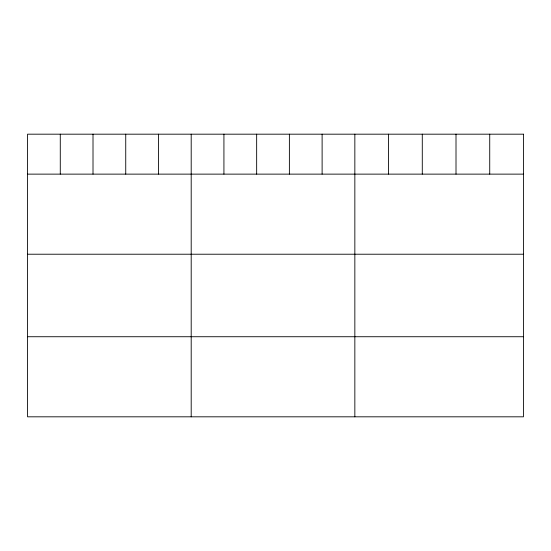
<?xml version="1.0" encoding="UTF-8"?>
<svg xmlns="http://www.w3.org/2000/svg" width="551" height="551" viewBox="0 0 551 551"><rect width="100%" height="100%" fill="white"/><g stroke="black" fill="none" stroke-linecap="round" stroke-linejoin="round"><path stroke-width="0.83" d="M27.55 174.13L523.45 174.13M27.55 254.218L523.45 254.218M27.55 336.73L523.45 336.73M489.729 134.182L489.729 174.13M456.008 134.182L456.008 174.13M422.286 134.182L422.286 174.13M388.565 134.182L388.565 174.13M354.844 134.182L354.844 416.818M322.115 134.182L322.115 174.13M289.385 134.182L289.385 174.13M256.656 134.182L256.656 174.13M223.926 134.182L223.926 174.13M191.197 134.182L191.197 416.818M158.468 134.182L158.468 174.13M125.738 134.182L125.738 174.13M93.009 134.182L93.009 174.13M60.279 134.182L60.279 174.13M523.45 134.182L27.55 134.182L27.55 416.818L523.45 416.818L523.45 134.182"/></g></svg>
